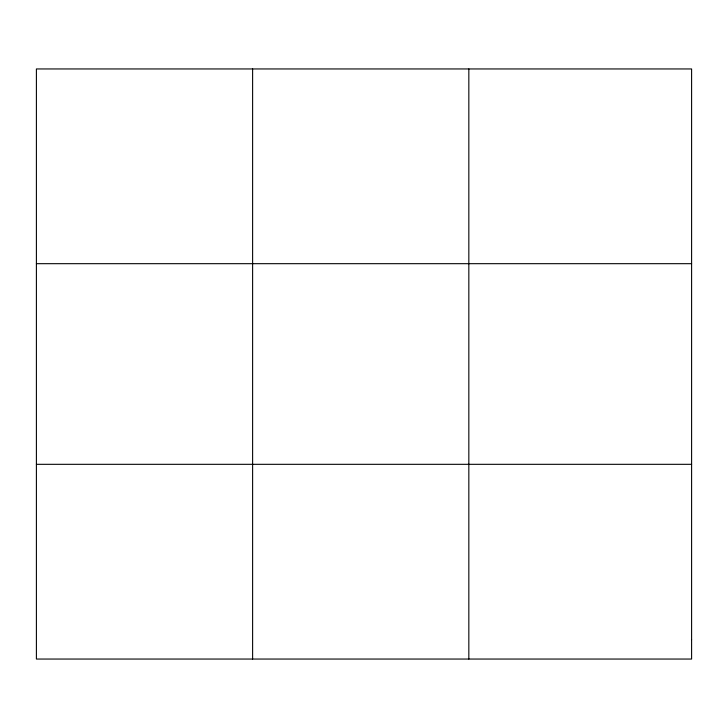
<?xml version="1.0" encoding="UTF-8"?>
<svg xmlns="http://www.w3.org/2000/svg" width="728" height="728" viewBox="0 0 728 728"><rect width="100%" height="100%" fill="white"/><g stroke="black" fill="none" stroke-linecap="round" stroke-linejoin="round"><path stroke-width="1.09" d="M252.616 68.951L252.616 659.049M468.832 68.951L468.832 659.049M36.4 263.682L691.6 263.682M36.4 464.318L691.6 464.318M691.6 639.584L691.6 659.049L36.4 659.049L36.4 68.951L691.6 68.951L691.6 639.584"/></g></svg>
